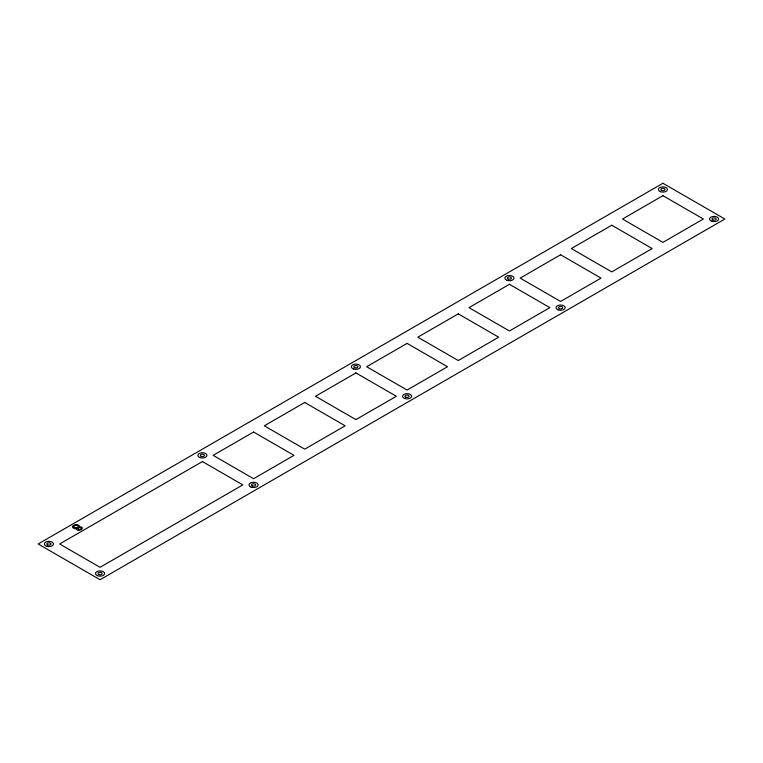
<?xml version="1.0" encoding="UTF-8"?>
<svg xmlns="http://www.w3.org/2000/svg" width="763" height="763" viewBox="0 0 763 763"><rect width="100%" height="100%" fill="white"/><g stroke="black" fill="none" stroke-linecap="round" stroke-linejoin="round"><path stroke-width="1.14" d="M75.899 527.843A2.022 1.164 0 0 1 73.773 526.661A2.442 1.412 0 0 1 76.09 525.392M76.119 525.249A2.251 1.297 0 0 1 78.122 526.604A2.251 1.297 0 0 1 75.899 527.834M77.607 528.645L79.18 529.627A2.031 1.173 0 0 0 81.126 528.473A1.621 0.935 0 0 0 79.447 527.538L77.607 528.597M76.386 528.931L76.386 529.074A2.041 1.173 0 0 0 76.538 529.474L77.368 530.104A2.346 1.354 0 0 0 78.284 530.371L81.364 529.77L82.433 528.091A2.68 1.545 0 0 0 82.013 527.5A3.014 1.736 0 0 0 81.479 527.157L80.935 526.956A1.974 1.135 0 0 0 80.039 526.861A2.728 1.574 0 0 0 79.152 526.995L79.39 526.48A2.604 1.497 0 0 0 78.971 525.449L77.359 524.686A2.613 1.507 0 0 0 76.395 524.582L76.071 524.601A3.777 2.184 0 0 0 74.784 524.82L72.59 526.232A2.918 1.688 0 0 0 72.437 526.804L72.514 527.176A3.166 1.822 0 0 0 72.847 527.691L74.326 528.521A2.442 1.412 0 0 0 75.051 528.635A2.356 1.364 0 0 0 75.585 528.645L76.033 528.597A4.473 2.585 0 0 0 76.529 528.511L76.386 528.931M662.933 183.273L38.15 543.981L100.067 579.727L724.85 219.019L662.933 183.273M202.405 461.558L59.648 543.981L100.067 567.319L242.825 484.896L202.405 461.558M253.574 432.02L213.154 455.358L253.574 478.697L294.003 455.358L253.574 432.02M304.742 402.473L264.322 425.811L304.742 449.149L345.172 425.811L304.742 402.473M355.911 372.935L315.491 396.274L355.911 419.612L396.34 396.274L355.911 372.935M407.089 343.388L366.66 366.726L407.089 390.065L447.509 366.726L407.089 343.388M458.258 313.851L417.828 337.189L458.258 360.527L498.678 337.189L458.258 313.851M509.426 284.303L468.997 307.642L509.426 330.98L549.846 307.642L509.426 284.303M560.595 254.766L520.175 278.104L560.595 301.442L601.015 278.104L560.595 254.766M611.764 225.219L571.344 248.557L611.764 271.895L652.184 248.557L611.764 225.219M662.933 195.681L622.513 219.019L662.933 242.357L703.352 219.019L662.933 195.681M712.947 220.002A2.06 1.192 0 0 0 716.161 219.105A2.06 1.192 0 0 0 713.205 217.941A2.06 1.192 0 0 0 712.947 220.002M661.903 190.502A2.06 1.192 0 0 0 664.993 189.472A2.06 1.192 0 0 0 661.903 188.442A2.06 1.192 0 0 0 661.903 190.502M98.913 574.51A2.06 1.192 0 0 0 102.128 573.614A2.06 1.192 0 0 0 99.161 572.46A2.06 1.192 0 0 0 98.913 574.51M47.745 544.973A2.06 1.192 0 0 0 50.949 544.067A2.06 1.192 0 0 0 47.993 542.913A2.06 1.192 0 0 0 47.745 544.973M405.926 397.256A2.06 1.192 0 0 0 409.14 396.359A2.06 1.192 0 0 0 406.183 395.196A2.06 1.192 0 0 0 405.926 397.256M354.757 367.718A2.06 1.192 0 0 0 357.971 366.812A2.06 1.192 0 0 0 355.014 365.658A2.06 1.192 0 0 0 354.757 367.718M559.441 308.634A2.06 1.192 0 0 0 562.655 307.727A2.06 1.192 0 0 0 559.689 306.573A2.06 1.192 0 0 0 559.441 308.634M508.272 279.086A2.06 1.192 0 0 0 511.477 278.19A2.06 1.192 0 0 0 508.52 277.026A2.06 1.192 0 0 0 508.272 279.086M252.419 485.888A2.06 1.192 0 0 0 255.634 484.982A2.06 1.192 0 0 0 252.677 483.828A2.06 1.192 0 0 0 252.419 485.888M201.251 456.341A2.06 1.192 0 0 0 204.465 455.444A2.06 1.192 0 0 0 201.508 454.281A2.06 1.192 0 0 0 201.251 456.341M97.511 575.703A4.559 2.632 0 0 0 104.617 573.719A4.559 2.632 0 0 0 98.074 571.163A4.559 2.632 0 0 0 97.511 575.703M46.619 546.26A4.559 2.632 0 0 0 53.458 543.981A4.559 2.632 0 0 0 46.619 541.701A4.559 2.632 0 0 0 46.619 546.26M199.849 457.533A4.559 2.632 0 0 0 206.954 455.54A4.559 2.632 0 0 0 200.411 452.993A4.559 2.632 0 0 0 199.849 457.533M251.017 487.08A4.559 2.632 0 0 0 258.123 485.087A4.559 2.632 0 0 0 251.58 482.531A4.559 2.632 0 0 0 251.017 487.08M404.533 398.448A4.559 2.632 0 0 0 411.629 396.455A4.559 2.632 0 0 0 405.096 393.899A4.559 2.632 0 0 0 404.533 398.448M353.631 369.006A4.559 2.632 0 0 0 360.47 366.726A4.559 2.632 0 0 0 353.631 364.447A4.559 2.632 0 0 0 353.631 369.006M506.87 280.279A4.559 2.632 0 0 0 513.976 278.285A4.559 2.632 0 0 0 507.433 275.729A4.559 2.632 0 0 0 506.87 280.279M558.039 309.826A4.559 2.632 0 0 0 565.145 307.832A4.559 2.632 0 0 0 558.602 305.276A4.559 2.632 0 0 0 558.039 309.826M660.376 191.656A4.559 2.632 0 0 0 667.482 189.663A4.559 2.632 0 0 0 660.939 187.107A4.559 2.632 0 0 0 660.376 191.656M711.545 221.194A4.559 2.632 0 0 0 718.651 219.2A4.559 2.632 0 0 0 712.108 216.644A4.559 2.632 0 0 0 711.545 221.194"/></g></svg>
